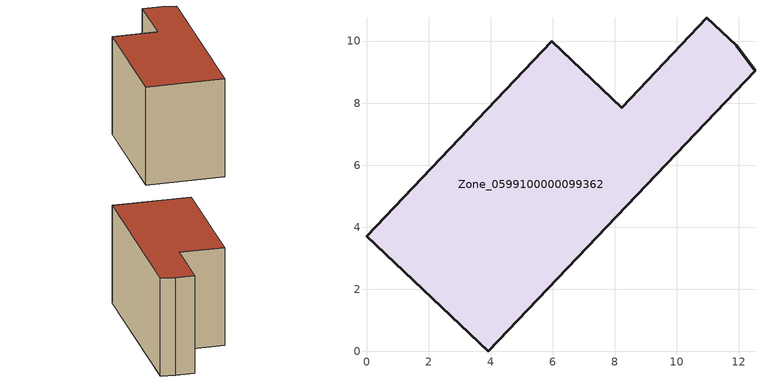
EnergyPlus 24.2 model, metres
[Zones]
Zone_0599100000099362
 floor ground (C_G): 0,3.71 5.97,9.99 8.23,7.85 10.98,10.75 11.92,9.86 12.53,9.04 3.92,0 z0
 wall outside (C_F): 5.97,9.99 0,3.71 3.92,0 12.53,9.04 11.92,9.86 10.98,10.75 8.23,7.85 5.97,9.99 z0:7.02
 roof outside (C_R): 12.53,9.04 11.92,9.86 10.98,10.75 8.23,7.85 5.97,9.99 0,3.71 3.92,0 z7.02
[BUILDING]
Pand.0599100000099362: North Axis=0; Terrain=City; Loads Convergence Tolerance Value=0.04; Temperature Convergence Tolerance Value=0.4; Solar Distribution=FullExterior; Maximum Number of Warmup Days=25; Minimum Number of Warmup Days=1
[Site:Location]
Rotterdam.The.Hague.AP_ZH_NLD Design_Conditions: Latitude=51.96; Longitude=4.45; Time Zone=1; Elevation=-4.5
[SITE:GROUNDTEMPERATURE:BUILDINGSURFACE]
18, 18, 18, 18, 18, 18, 18, 18, 18, 18, 18, 18
[MATERIAL] Thermal Absorptance=0.9; Solar Absorptance=0.7; Visible Absorptance=0.7
Name | Roughness | Thickness | Conductivity | Density | Specific Heat
G.TI.1975-1991 | MediumSmooth | 0.15 | 0.288461 | 540 | 1210
F.TI.1975-1991 | Rough | 0.3 | 0.230769 | 1920 | 840
R.TI.1975-1991 | MediumRough | 0.2 | 0.153846 | 1500 | 1000
[CONSTRUCTION]
C_G: G.TI.1975-1991
C_F: F.TI.1975-1991
C_R: R.TI.1975-1991
[ZONE]
Zone_0599100000099362: Type=1; Multiplier=1; Ceiling Height=Autocalculate; Volume=Autocalculate; Floor Area=autocalculate; Part of Total Floor Area=Yes
[ZONEINFILTRATION:DESIGNFLOWRATE]
Infil_Zone_0599100000099362: Zone or ZoneList or Space or SpaceList=Zone_0599100000099362; Schedule=AlwaysOn; Design Flow Rate Calculation Method=Flow/Area; Flow Rate per Floor Area=0.003; Constant Term Coefficient=1; Temperature Term Coefficient=0; Velocity Term Coefficient=0; Velocity Squared Term Coefficient=0
[HVACTEMPLATE:ZONE:IDEALLOADSAIRSYSTEM]
Zone_0599100000099362: Maximum Heating Supply Air Temperature=50; Minimum Cooling Supply Air Temperature=13; Maximum Heating Supply Air Humidity Ratio=0.0156; Minimum Cooling Supply Air Humidity Ratio=0.0077; Heating Limit=NoLimit; Cooling Limit=NoLimit; Dehumidification Control Type=ConstantSensibleHeatRatio; Cooling Sensible Heat Ratio=0.7; Dehumidification Setpoint=60; Humidification Control Type=None; Humidification Setpoint=30; Outdoor Air Method=None; Outdoor Air Flow Rate per Person=0.00944; Outdoor Air Flow Rate per Zone Floor Area=0; Outdoor Air Flow Rate per Zone=0; Demand Controlled Ventilation Type=None; Outdoor Air Economizer Type=NoEconomizer; Heat Recovery Type=None; Sensible Heat Recovery Effectiveness=0.7; Latent Heat Recovery Effectiveness=0.65
[ZONECONTROL:THERMOSTAT]
ThermostatControl_Zone_0599100000099362: Zone or ZoneList=Zone_0599100000099362; Control Type Schedule=DualSetpointControlType; Control 1=Thermostat_Zone_0599100000099362; Temperature Difference Between Cutout And Setpoint=0
[THERMOSTATSETPOINT:DUALSETPOINT]
Thermostat_Zone_0599100000099362: Heating Setpoint Temperature Schedule=HeatingSetpoint_Zone_0599100000099362; Cooling Setpoint Temperature Schedule=CoolingSetpoint_Zone_0599100000099362
[SCHEDULE:COMPACT]
HeatingSetpoint_Zone_0599100000099362: Through: 12/31, For: AllDays, Until: 24:00, 21
CoolingSetpoint_Zone_0599100000099362: Through: 12/31, For: AllDays, Until: 24:00, 24
DualSetpointControlType: Through: 12/31, For: AllDays, Until: 24:00, 4
AlwaysOn: Through: 12/31, For: AllDays, Until: 24:00, 1
